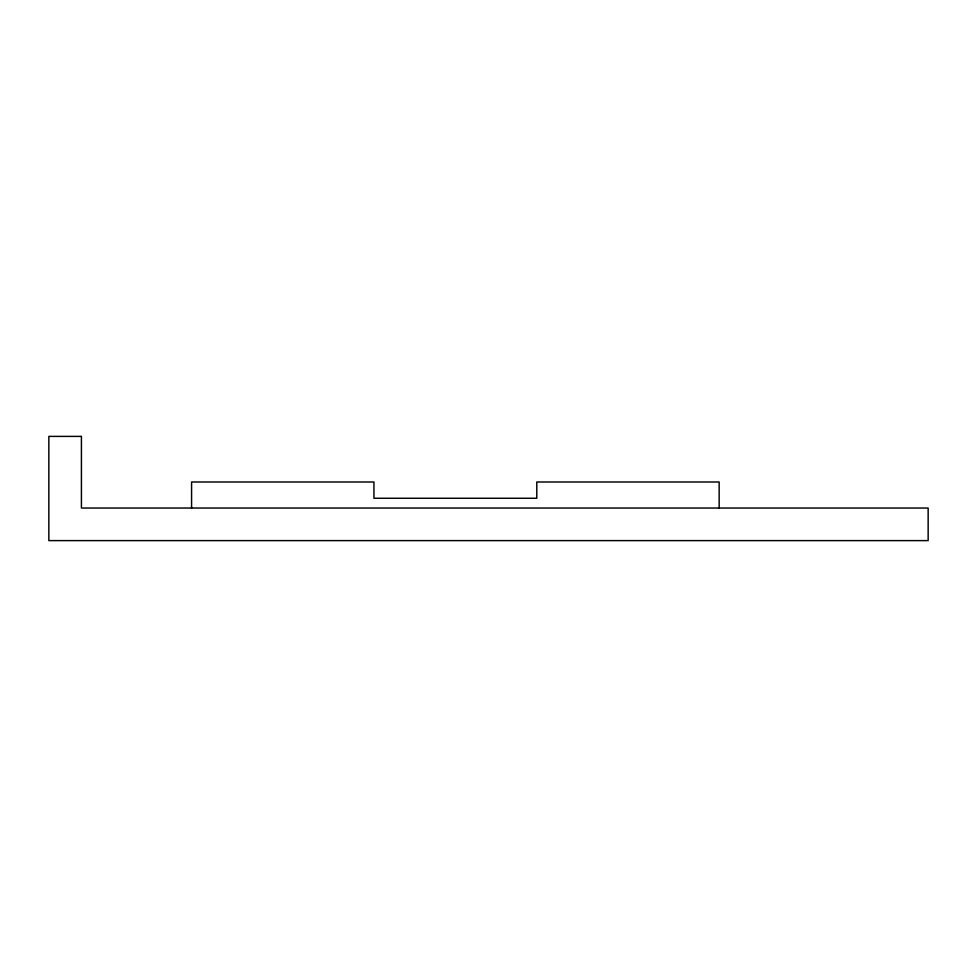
<?xml version="1.0" encoding="UTF-8"?>
<svg xmlns="http://www.w3.org/2000/svg" width="977" height="977" viewBox="0 0 977 977"><rect width="100%" height="100%" fill="white"/><g stroke="black" fill="none" stroke-linecap="round" stroke-linejoin="round"><path stroke-width="1.47" d="M719.157 508.04L719.157 481.991L536.788 481.991L536.788 498.27L373.947 498.27L373.947 481.991L191.577 481.991L191.577 508.04M81.421 436.389L48.85 436.389L48.85 540.611L928.15 540.611L928.15 508.04L81.421 508.04L81.421 436.389"/></g></svg>
